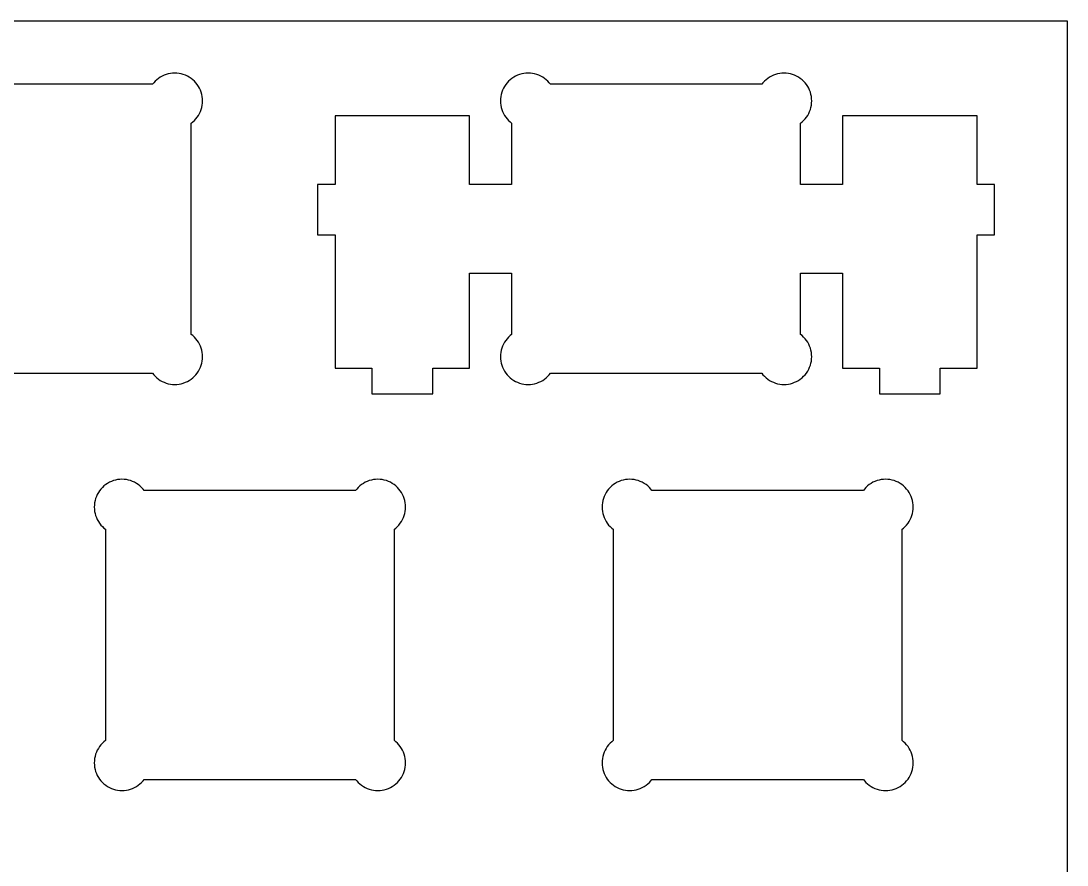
# Model space of a CAD drawing. Extents: x 0 to 286, y 0 to 96.
# Drawn here: x 237.15 to 286.22, y 56.34 to 95.94 of the extents above; entities that cross this region are included whole.
import ezdxf

# ---------------------------------------------------------------- set-up
doc = ezdxf.new("R2010")
doc.units = 0
doc.layers.get('0').update_dxf_attribs({"linetype": 'CONTINUOUS'})

msp = doc.modelspace()

# ---------------------------------------------------------------- linework, layer by layer
at = {"color": 0}
for p, q in [((0.01929, 95.9362), (286.218, 95.9362)), ((286.218, 95.9362), (286.218, 0.23702)), ((243.604, 93.2381), (243.524, 93.176)), ((243.689, 93.296), (243.604, 93.2381)), ((243.778, 93.3457), (243.689, 93.296)), ((243.871, 93.3884), (243.778, 93.3457)), ((243.967, 93.424), (243.871, 93.3884)), ((244.064, 93.4515), (243.967, 93.424)), ((244.165, 93.4724), (244.064, 93.4515)), ((244.265, 93.4833), (244.165, 93.4724)), ((244.367, 93.4875), (244.265, 93.4833)), ((244.469, 93.4833), (244.367, 93.4875)), ((244.571, 93.4724), (244.469, 93.4833)), ((244.672, 93.4515), (244.571, 93.4724)), ((244.77, 93.424), (244.672, 93.4515)), ((244.866, 93.3884), (244.77, 93.424)), ((244.959, 93.3457), (244.866, 93.3884)), ((245.048, 93.296), (244.959, 93.3457)), ((245.132, 93.2381), (245.048, 93.296)), ((245.212, 93.176), (245.132, 93.2381)), ((260.179, 93.2381), (260.099, 93.176)), ((260.265, 93.296), (260.179, 93.2381)), ((260.353, 93.3457), (260.265, 93.296)), ((260.446, 93.3884), (260.353, 93.3457)), ((260.542, 93.424), (260.446, 93.3884)), ((260.639, 93.4515), (260.542, 93.424)), ((260.74, 93.4724), (260.639, 93.4515)), ((260.841, 93.4833), (260.74, 93.4724)), ((260.943, 93.4875), (260.841, 93.4833)), ((261.045, 93.4833), (260.943, 93.4875)), ((261.147, 93.4724), (261.045, 93.4833)), ((261.247, 93.4515), (261.147, 93.4724)), ((261.345, 93.424), (261.247, 93.4515)), ((261.441, 93.3884), (261.345, 93.424)), ((261.534, 93.3457), (261.441, 93.3884)), ((261.623, 93.296), (261.534, 93.3457)), ((261.707, 93.2381), (261.623, 93.296)), ((261.787, 93.176), (261.707, 93.2381)), ((272.179, 93.2381), (272.099, 93.176)), ((272.264, 93.296), (272.179, 93.2381)), ((272.353, 93.3457), (272.264, 93.296)), ((272.446, 93.3884), (272.353, 93.3457)), ((272.542, 93.424), (272.446, 93.3884)), ((272.639, 93.4515), (272.542, 93.424)), ((272.74, 93.4724), (272.639, 93.4515)), ((272.84, 93.4833), (272.74, 93.4724)), ((272.942, 93.4875), (272.84, 93.4833)), ((273.044, 93.4833), (272.942, 93.4875)), ((273.146, 93.4724), (273.044, 93.4833)), ((273.247, 93.4515), (273.146, 93.4724)), ((273.345, 93.424), (273.247, 93.4515)), ((273.441, 93.3884), (273.345, 93.424)), ((273.534, 93.3457), (273.441, 93.3884)), ((273.623, 93.296), (273.534, 93.3457)), ((273.707, 93.2381), (273.623, 93.296)), ((273.787, 93.176), (273.707, 93.2381)), ((243.326, 92.9626), (233.411, 92.9626)), ((243.38, 93.0314), (243.326, 92.9626)), ((243.448, 93.1072), (243.38, 93.0314)), ((243.524, 93.176), (243.448, 93.1072)), ((245.288, 93.1072), (245.212, 93.176)), ((245.357, 93.0314), (245.288, 93.1072)), ((245.42, 92.9513), (245.357, 93.0314)), ((245.477, 92.8659), (245.42, 92.9513)), ((245.526, 92.7777), (245.477, 92.8659)), ((245.569, 92.6842), (245.526, 92.7777)), ((259.785, 92.7777), (259.742, 92.6842)), ((259.835, 92.8659), (259.785, 92.7777)), ((259.892, 92.9513), (259.835, 92.8659)), ((259.955, 93.0314), (259.892, 92.9513)), ((260.023, 93.1072), (259.955, 93.0314)), ((260.099, 93.176), (260.023, 93.1072)), ((261.863, 93.1072), (261.787, 93.176)), ((261.932, 93.0314), (261.863, 93.1072)), ((261.986, 92.9626), (261.932, 93.0314)), ((271.901, 92.9626), (261.986, 92.9626)), ((271.955, 93.0314), (271.901, 92.9626)), ((272.023, 93.1072), (271.955, 93.0314)), ((272.099, 93.176), (272.023, 93.1072)), ((273.863, 93.1072), (273.787, 93.176)), ((273.932, 93.0314), (273.863, 93.1072)), ((273.995, 92.9513), (273.932, 93.0314)), ((274.052, 92.8659), (273.995, 92.9513)), ((274.101, 92.7777), (274.052, 92.8659)), ((274.144, 92.6842), (274.101, 92.7777)), ((245.605, 92.589), (245.569, 92.6842)), ((245.632, 92.4913), (245.605, 92.589)), ((245.652, 92.3907), (245.632, 92.4913)), ((245.664, 92.2898), (245.652, 92.3907)), ((245.668, 92.1879), (245.664, 92.2898)), ((259.647, 92.2898), (259.643, 92.1879)), ((259.658, 92.3907), (259.647, 92.2898)), ((259.679, 92.4913), (259.658, 92.3907)), ((259.707, 92.589), (259.679, 92.4913)), ((259.742, 92.6842), (259.707, 92.589)), ((274.18, 92.589), (274.144, 92.6842)), ((274.207, 92.4913), (274.18, 92.589)), ((274.227, 92.3907), (274.207, 92.4913)), ((274.239, 92.2898), (274.227, 92.3907)), ((274.243, 92.1879), (274.239, 92.2898)), ((245.569, 91.6891), (245.605, 91.7857)), ((245.605, 91.7857), (245.632, 91.8834)), ((245.632, 91.8834), (245.652, 91.984)), ((245.652, 91.984), (245.664, 92.0859)), ((245.664, 92.0859), (245.668, 92.1879)), ((259.643, 92.1879), (259.647, 92.0859)), ((259.647, 92.0859), (259.658, 91.984)), ((259.658, 91.984), (259.679, 91.8834)), ((259.679, 91.8834), (259.707, 91.7857)), ((259.707, 91.7857), (259.742, 91.6891)), ((274.144, 91.6891), (274.18, 91.7857)), ((274.18, 91.7857), (274.207, 91.8834)), ((274.207, 91.8834), (274.227, 91.984)), ((274.227, 91.984), (274.239, 92.0859)), ((274.239, 92.0859), (274.243, 92.1879)), ((245.212, 91.1987), (245.288, 91.2675)), ((245.288, 91.2675), (245.357, 91.3433)), ((245.357, 91.3433), (245.42, 91.4231)), ((245.42, 91.4231), (245.477, 91.5074)), ((245.477, 91.5074), (245.526, 91.597)), ((245.526, 91.597), (245.569, 91.6891)), ((258.193, 91.4922), (251.893, 91.4922)), ((251.893, 91.4922), (251.893, 88.2632)), ((258.193, 88.2632), (258.193, 91.4922)), ((259.742, 91.6891), (259.785, 91.597)), ((259.785, 91.597), (259.835, 91.5074)), ((259.835, 91.5074), (259.892, 91.4231)), ((259.892, 91.4231), (259.955, 91.3433)), ((259.955, 91.3433), (260.023, 91.2675)), ((260.023, 91.2675), (260.099, 91.1987)), ((273.787, 91.1987), (273.863, 91.2675)), ((273.863, 91.2675), (273.932, 91.3433)), ((273.932, 91.3433), (273.995, 91.4231)), ((273.995, 91.4231), (274.052, 91.5074)), ((274.052, 91.5074), (274.101, 91.597)), ((274.101, 91.597), (274.144, 91.6891)), ((281.994, 91.4922), (275.693, 91.4922)), ((275.693, 91.4922), (275.693, 88.2632)), ((281.994, 88.2632), (281.994, 91.4922)), ((245.144, 91.1447), (245.212, 91.1987)), ((245.144, 81.2299), (245.144, 91.1447)), ((260.099, 91.1987), (260.168, 91.1447)), ((260.168, 91.1447), (260.168, 88.2632)), ((273.719, 91.1447), (273.787, 91.1987)), ((273.719, 88.2632), (273.719, 91.1447)), ((251.893, 88.2632), (251.068, 88.2632)), ((251.068, 88.2632), (251.068, 85.9109)), ((260.168, 88.2632), (258.193, 88.2632)), ((275.693, 88.2632), (273.719, 88.2632)), ((282.819, 88.2632), (281.994, 88.2632)), ((282.819, 85.9109), (282.819, 88.2632)), ((251.068, 85.9109), (251.893, 85.9109)), ((251.893, 85.9109), (251.893, 79.6424)), ((281.994, 79.6424), (281.994, 85.9109)), ((281.994, 85.9109), (282.819, 85.9109)), ((258.193, 79.6424), (258.193, 84.1114)), ((258.193, 84.1114), (260.168, 84.1114)), ((260.168, 84.1114), (260.168, 81.2299)), ((273.719, 81.2299), (273.719, 84.1114)), ((273.719, 84.1114), (275.693, 84.1114)), ((275.693, 84.1114), (275.693, 79.6424)), ((245.212, 81.1759), (245.144, 81.2299)), ((245.288, 81.1071), (245.212, 81.1759)), ((245.357, 81.0313), (245.288, 81.1071)), ((245.42, 80.9516), (245.357, 81.0313)), ((259.955, 81.0313), (259.892, 80.9516)), ((260.023, 81.1071), (259.955, 81.0313)), ((260.099, 81.1759), (260.023, 81.1071)), ((260.168, 81.2299), (260.099, 81.1759)), ((273.787, 81.1759), (273.719, 81.2299)), ((273.863, 81.1071), (273.787, 81.1759)), ((273.932, 81.0313), (273.863, 81.1071)), ((273.995, 80.9516), (273.932, 81.0313)), ((245.477, 80.8662), (245.42, 80.9516)), ((245.526, 80.778), (245.477, 80.8662)), ((245.569, 80.6842), (245.526, 80.778)), ((245.605, 80.5889), (245.569, 80.6842)), ((245.632, 80.4912), (245.605, 80.5889)), ((245.652, 80.3906), (245.632, 80.4912)), ((259.679, 80.4912), (259.658, 80.3906)), ((259.707, 80.5889), (259.679, 80.4912)), ((259.742, 80.6842), (259.707, 80.5889)), ((259.785, 80.778), (259.742, 80.6842)), ((259.835, 80.8662), (259.785, 80.778)), ((259.892, 80.9516), (259.835, 80.8662)), ((274.052, 80.8662), (273.995, 80.9516)), ((274.101, 80.778), (274.052, 80.8662)), ((274.144, 80.6842), (274.101, 80.778)), ((274.18, 80.5889), (274.144, 80.6842)), ((274.207, 80.4912), (274.18, 80.5889)), ((274.227, 80.3906), (274.207, 80.4912)), ((245.632, 79.8834), (245.652, 79.9842)), ((245.664, 80.2901), (245.652, 80.3906)), ((245.652, 79.9842), (245.664, 80.0862)), ((245.668, 80.1882), (245.664, 80.2901)), ((245.664, 80.0862), (245.668, 80.1882)), ((259.647, 80.2901), (259.643, 80.1882)), ((259.643, 80.1882), (259.647, 80.0862)), ((259.658, 80.3906), (259.647, 80.2901)), ((259.647, 80.0862), (259.658, 79.9842)), ((259.658, 79.9842), (259.679, 79.8834)), ((274.207, 79.8834), (274.227, 79.9842)), ((274.239, 80.2901), (274.227, 80.3906)), ((274.227, 79.9842), (274.239, 80.0862)), ((274.243, 80.1882), (274.239, 80.2901)), ((274.239, 80.0862), (274.243, 80.1882)), ((245.42, 79.4233), (245.477, 79.5073)), ((245.477, 79.5073), (245.526, 79.5969)), ((245.526, 79.5969), (245.569, 79.6893)), ((245.569, 79.6893), (245.605, 79.7856)), ((245.605, 79.7856), (245.632, 79.8834)), ((251.893, 79.6424), (253.618, 79.6424)), ((253.618, 79.6424), (253.618, 78.4419)), ((256.469, 78.4419), (256.469, 79.6424)), ((256.469, 79.6424), (258.193, 79.6424)), ((259.679, 79.8834), (259.707, 79.7856)), ((259.707, 79.7856), (259.742, 79.6893)), ((259.742, 79.6893), (259.785, 79.5969)), ((259.785, 79.5969), (259.835, 79.5073)), ((259.835, 79.5073), (259.892, 79.4233)), ((273.995, 79.4233), (274.052, 79.5073)), ((274.052, 79.5073), (274.101, 79.5969)), ((274.101, 79.5969), (274.144, 79.6893)), ((274.144, 79.6893), (274.18, 79.7856)), ((274.18, 79.7856), (274.207, 79.8834)), ((275.693, 79.6424), (277.418, 79.6424)), ((277.418, 79.6424), (277.418, 78.4419)), ((280.27, 78.4419), (280.27, 79.6424)), ((280.27, 79.6424), (281.994, 79.6424)), ((233.411, 79.412), (243.326, 79.412)), ((243.326, 79.412), (243.38, 79.3433)), ((243.38, 79.3433), (243.448, 79.2674)), ((243.448, 79.2674), (243.524, 79.1986)), ((243.524, 79.1986), (243.604, 79.1351)), ((243.604, 79.1351), (243.689, 79.0787)), ((243.689, 79.0787), (243.778, 79.0293)), ((243.778, 79.0293), (243.871, 78.9862)), ((244.866, 78.9862), (244.959, 79.0293)), ((244.959, 79.0293), (245.048, 79.0787)), ((245.048, 79.0787), (245.132, 79.1351)), ((245.132, 79.1351), (245.212, 79.1986)), ((245.212, 79.1986), (245.288, 79.2674)), ((245.288, 79.2674), (245.357, 79.3433)), ((245.357, 79.3433), (245.42, 79.4233)), ((259.892, 79.4233), (259.955, 79.3433)), ((259.955, 79.3433), (260.023, 79.2674)), ((260.023, 79.2674), (260.099, 79.1986)), ((260.099, 79.1986), (260.179, 79.1351)), ((260.179, 79.1351), (260.265, 79.0787)), ((260.265, 79.0787), (260.353, 79.0293)), ((260.353, 79.0293), (260.446, 78.9862)), ((261.441, 78.9862), (261.534, 79.0293)), ((261.534, 79.0293), (261.623, 79.0787)), ((261.623, 79.0787), (261.707, 79.1351)), ((261.707, 79.1351), (261.787, 79.1986)), ((261.787, 79.1986), (261.863, 79.2674)), ((261.863, 79.2674), (261.932, 79.3433)), ((261.932, 79.3433), (261.986, 79.412)), ((261.986, 79.412), (271.901, 79.412)), ((271.901, 79.412), (271.955, 79.3433)), ((271.955, 79.3433), (272.023, 79.2674)), ((272.023, 79.2674), (272.099, 79.1986)), ((272.099, 79.1986), (272.179, 79.1351)), ((272.179, 79.1351), (272.264, 79.0787)), ((272.264, 79.0787), (272.353, 79.0293)), ((272.353, 79.0293), (272.446, 78.9862)), ((273.441, 78.9862), (273.534, 79.0293)), ((273.534, 79.0293), (273.623, 79.0787)), ((273.623, 79.0787), (273.707, 79.1351)), ((273.707, 79.1351), (273.787, 79.1986)), ((273.787, 79.1986), (273.863, 79.2674)), ((273.863, 79.2674), (273.932, 79.3433)), ((273.932, 79.3433), (273.995, 79.4233)), ((243.871, 78.9862), (243.967, 78.9506)), ((243.967, 78.9506), (244.064, 78.9231)), ((244.064, 78.9231), (244.165, 78.9037)), ((244.165, 78.9037), (244.265, 78.8913)), ((244.265, 78.8913), (244.367, 78.8871)), ((244.367, 78.8871), (244.469, 78.8913)), ((244.469, 78.8913), (244.571, 78.9037)), ((244.571, 78.9037), (244.672, 78.9231)), ((244.672, 78.9231), (244.77, 78.9506)), ((244.77, 78.9506), (244.866, 78.9862)), ((260.446, 78.9862), (260.542, 78.9506)), ((260.542, 78.9506), (260.639, 78.9231)), ((260.639, 78.9231), (260.74, 78.9037)), ((260.74, 78.9037), (260.841, 78.8913)), ((260.841, 78.8913), (260.943, 78.8871)), ((260.943, 78.8871), (261.045, 78.8913)), ((261.045, 78.8913), (261.147, 78.9037)), ((261.147, 78.9037), (261.247, 78.9231)), ((261.247, 78.9231), (261.345, 78.9506)), ((261.345, 78.9506), (261.441, 78.9862)), ((272.446, 78.9862), (272.542, 78.9506)), ((272.542, 78.9506), (272.639, 78.9231)), ((272.639, 78.9231), (272.74, 78.9037)), ((272.74, 78.9037), (272.84, 78.8913)), ((272.84, 78.8913), (272.942, 78.8871)), ((272.942, 78.8871), (273.044, 78.8913)), ((273.044, 78.8913), (273.146, 78.9037)), ((273.146, 78.9037), (273.247, 78.9231)), ((273.247, 78.9231), (273.345, 78.9506)), ((273.345, 78.9506), (273.441, 78.9862)), ((253.618, 78.4419), (256.469, 78.4419)), ((277.418, 78.4419), (280.27, 78.4419)), ((241.049, 74.126), (240.973, 74.0572)), ((241.129, 74.1881), (241.049, 74.126)), ((241.215, 74.246), (241.129, 74.1881)), ((241.303, 74.2957), (241.215, 74.246)), ((241.396, 74.3384), (241.303, 74.2957)), ((241.492, 74.374), (241.396, 74.3384)), ((241.589, 74.4015), (241.492, 74.374)), ((241.69, 74.4224), (241.589, 74.4015)), ((241.791, 74.4333), (241.69, 74.4224)), ((241.893, 74.4375), (241.791, 74.4333)), ((241.995, 74.4333), (241.893, 74.4375)), ((242.097, 74.4224), (241.995, 74.4333)), ((242.197, 74.4015), (242.097, 74.4224)), ((242.295, 74.374), (242.197, 74.4015)), ((242.391, 74.3384), (242.295, 74.374)), ((242.484, 74.2957), (242.391, 74.3384)), ((242.573, 74.246), (242.484, 74.2957)), ((242.657, 74.1881), (242.573, 74.246)), ((242.737, 74.126), (242.657, 74.1881)), ((242.813, 74.0572), (242.737, 74.126)), ((253.048, 74.126), (252.973, 74.0572)), ((253.129, 74.1881), (253.048, 74.126)), ((253.214, 74.246), (253.129, 74.1881)), ((253.303, 74.2957), (253.214, 74.246)), ((253.396, 74.3384), (253.303, 74.2957)), ((253.492, 74.374), (253.396, 74.3384)), ((253.589, 74.4015), (253.492, 74.374)), ((253.69, 74.4224), (253.589, 74.4015)), ((253.79, 74.4333), (253.69, 74.4224)), ((253.892, 74.4375), (253.79, 74.4333)), ((253.994, 74.4333), (253.892, 74.4375)), ((254.096, 74.4224), (253.994, 74.4333)), ((254.197, 74.4015), (254.096, 74.4224)), ((254.295, 74.374), (254.197, 74.4015)), ((254.391, 74.3384), (254.295, 74.374)), ((254.482, 74.2957), (254.391, 74.3384)), ((254.572, 74.246), (254.482, 74.2957)), ((254.657, 74.1881), (254.572, 74.246)), ((254.737, 74.126), (254.657, 74.1881)), ((254.812, 74.0572), (254.737, 74.126)), ((264.862, 74.126), (264.787, 74.0572)), ((264.942, 74.1881), (264.862, 74.126)), ((265.027, 74.246), (264.942, 74.1881)), ((265.115, 74.2957), (265.027, 74.246)), ((265.208, 74.3384), (265.115, 74.2957)), ((265.304, 74.374), (265.208, 74.3384)), ((265.402, 74.4015), (265.304, 74.374)), ((265.502, 74.4224), (265.402, 74.4015)), ((265.605, 74.4333), (265.502, 74.4224)), ((265.707, 74.4375), (265.605, 74.4333)), ((265.809, 74.4333), (265.707, 74.4375)), ((265.909, 74.4224), (265.809, 74.4333)), ((266.008, 74.4015), (265.909, 74.4224)), ((266.107, 74.374), (266.008, 74.4015)), ((266.203, 74.3384), (266.107, 74.374)), ((266.296, 74.2957), (266.203, 74.3384)), ((266.384, 74.246), (266.296, 74.2957)), ((266.47, 74.1881), (266.384, 74.246)), ((266.55, 74.126), (266.47, 74.1881)), ((266.626, 74.0572), (266.55, 74.126)), ((276.862, 74.126), (276.787, 74.0572)), ((276.941, 74.1881), (276.862, 74.126)), ((277.027, 74.246), (276.941, 74.1881)), ((277.115, 74.2957), (277.027, 74.246)), ((277.207, 74.3384), (277.115, 74.2957)), ((277.304, 74.374), (277.207, 74.3384)), ((277.402, 74.4015), (277.304, 74.374)), ((277.502, 74.4224), (277.402, 74.4015)), ((277.604, 74.4333), (277.502, 74.4224)), ((277.706, 74.4375), (277.604, 74.4333)), ((277.808, 74.4333), (277.706, 74.4375)), ((277.909, 74.4224), (277.808, 74.4333)), ((278.01, 74.4015), (277.909, 74.4224)), ((278.107, 74.374), (278.01, 74.4015)), ((278.202, 74.3384), (278.107, 74.374)), ((278.296, 74.2957), (278.202, 74.3384)), ((278.384, 74.246), (278.296, 74.2957)), ((278.47, 74.1881), (278.384, 74.246)), ((278.55, 74.126), (278.47, 74.1881)), ((278.626, 74.0572), (278.55, 74.126)), ((240.692, 73.6342), (240.657, 73.539)), ((240.735, 73.7277), (240.692, 73.6342)), ((240.785, 73.8159), (240.735, 73.7277)), ((240.842, 73.9013), (240.785, 73.8159)), ((240.905, 73.9814), (240.842, 73.9013)), ((240.973, 74.0572), (240.905, 73.9814)), ((242.882, 73.9814), (242.813, 74.0572)), ((242.936, 73.9126), (242.882, 73.9814)), ((252.851, 73.9126), (242.936, 73.9126)), ((252.905, 73.9814), (252.851, 73.9126)), ((252.973, 74.0572), (252.905, 73.9814)), ((254.882, 73.9814), (254.812, 74.0572)), ((254.945, 73.9013), (254.882, 73.9814)), ((255.002, 73.8159), (254.945, 73.9013)), ((255.051, 73.7277), (255.002, 73.8159)), ((255.094, 73.6342), (255.051, 73.7277)), ((255.13, 73.539), (255.094, 73.6342)), ((264.505, 73.6342), (264.47, 73.539)), ((264.547, 73.7277), (264.505, 73.6342)), ((264.599, 73.8159), (264.547, 73.7277)), ((264.654, 73.9013), (264.599, 73.8159)), ((264.717, 73.9814), (264.654, 73.9013)), ((264.787, 74.0572), (264.717, 73.9814)), ((266.694, 73.9814), (266.626, 74.0572)), ((266.748, 73.9126), (266.694, 73.9814)), ((276.663, 73.9126), (266.748, 73.9126)), ((276.717, 73.9814), (276.663, 73.9126)), ((276.787, 74.0572), (276.717, 73.9814)), ((278.694, 73.9814), (278.626, 74.0572)), ((278.758, 73.9013), (278.694, 73.9814)), ((278.814, 73.8159), (278.758, 73.9013)), ((278.864, 73.7277), (278.814, 73.8159)), ((278.907, 73.6342), (278.864, 73.7277)), ((278.942, 73.539), (278.907, 73.6342)), ((240.597, 73.2398), (240.593, 73.1379)), ((240.593, 73.1379), (240.597, 73.0359)), ((240.608, 73.3407), (240.597, 73.2398)), ((240.629, 73.4413), (240.608, 73.3407)), ((240.657, 73.539), (240.629, 73.4413)), ((255.157, 73.4413), (255.13, 73.539)), ((255.177, 73.3407), (255.157, 73.4413)), ((255.189, 73.2398), (255.177, 73.3407)), ((255.192, 73.1379), (255.189, 73.2398)), ((255.189, 73.0359), (255.192, 73.1379)), ((264.41, 73.2398), (264.406, 73.1379)), ((264.406, 73.1379), (264.41, 73.0359)), ((264.422, 73.3407), (264.41, 73.2398)), ((264.442, 73.4413), (264.422, 73.3407)), ((264.47, 73.539), (264.442, 73.4413)), ((278.97, 73.4413), (278.942, 73.539)), ((278.989, 73.3407), (278.97, 73.4413)), ((279.002, 73.2398), (278.989, 73.3407)), ((279.006, 73.1379), (279.002, 73.2398)), ((279.002, 73.0359), (279.006, 73.1379)), ((240.597, 73.0359), (240.608, 72.934)), ((240.608, 72.934), (240.629, 72.8334)), ((240.629, 72.8334), (240.657, 72.7357)), ((240.657, 72.7357), (240.692, 72.6391)), ((240.692, 72.6391), (240.735, 72.547)), ((255.051, 72.547), (255.094, 72.6391)), ((255.094, 72.6391), (255.13, 72.7357)), ((255.13, 72.7357), (255.157, 72.8334)), ((255.157, 72.8334), (255.177, 72.934)), ((255.177, 72.934), (255.189, 73.0359)), ((264.41, 73.0359), (264.422, 72.934)), ((264.422, 72.934), (264.442, 72.8334)), ((264.442, 72.8334), (264.47, 72.7357)), ((264.47, 72.7357), (264.505, 72.6391)), ((264.505, 72.6391), (264.547, 72.547)), ((278.864, 72.547), (278.907, 72.6391)), ((278.907, 72.6391), (278.942, 72.7357)), ((278.942, 72.7357), (278.97, 72.8334)), ((278.97, 72.8334), (278.989, 72.934)), ((278.989, 72.934), (279.002, 73.0359)), ((240.735, 72.547), (240.785, 72.4574)), ((240.785, 72.4574), (240.842, 72.3731)), ((240.842, 72.3731), (240.905, 72.2933)), ((240.905, 72.2933), (240.973, 72.2175)), ((240.973, 72.2175), (241.049, 72.1487)), ((241.049, 72.1487), (241.118, 72.0947)), ((254.669, 72.0947), (254.737, 72.1487)), ((254.737, 72.1487), (254.812, 72.2175)), ((254.812, 72.2175), (254.882, 72.2933)), ((254.882, 72.2933), (254.945, 72.3731)), ((254.945, 72.3731), (255.002, 72.4574)), ((255.002, 72.4574), (255.051, 72.547)), ((264.547, 72.547), (264.599, 72.4574)), ((264.599, 72.4574), (264.654, 72.3731)), ((264.654, 72.3731), (264.717, 72.2933)), ((264.717, 72.2933), (264.787, 72.2175)), ((264.787, 72.2175), (264.862, 72.1487)), ((264.862, 72.1487), (264.93, 72.0947)), ((278.481, 72.0947), (278.55, 72.1487)), ((278.55, 72.1487), (278.626, 72.2175)), ((278.626, 72.2175), (278.694, 72.2933)), ((278.694, 72.2933), (278.758, 72.3731)), ((278.758, 72.3731), (278.814, 72.4574)), ((278.814, 72.4574), (278.864, 72.547)), ((241.118, 72.0947), (241.118, 62.1799)), ((254.669, 62.1799), (254.669, 72.0947)), ((264.93, 72.0947), (264.93, 62.1799)), ((278.481, 62.1799), (278.481, 72.0947)), ((240.842, 61.9016), (240.785, 61.8162)), ((240.905, 61.9813), (240.842, 61.9016)), ((240.973, 62.0571), (240.905, 61.9813)), ((241.049, 62.1259), (240.973, 62.0571)), ((241.118, 62.1799), (241.049, 62.1259)), ((254.737, 62.1259), (254.669, 62.1799)), ((254.812, 62.0571), (254.737, 62.1259)), ((254.882, 61.9813), (254.812, 62.0571)), ((254.945, 61.9016), (254.882, 61.9813)), ((255.002, 61.8162), (254.945, 61.9016)), ((264.654, 61.9016), (264.599, 61.8162)), ((264.717, 61.9813), (264.654, 61.9016)), ((264.787, 62.0571), (264.717, 61.9813)), ((264.862, 62.1259), (264.787, 62.0571)), ((264.93, 62.1799), (264.862, 62.1259)), ((278.55, 62.1259), (278.481, 62.1799)), ((278.626, 62.0571), (278.55, 62.1259)), ((278.694, 61.9813), (278.626, 62.0571)), ((278.758, 61.9016), (278.694, 61.9813)), ((278.814, 61.8162), (278.758, 61.9016)), ((240.608, 61.3406), (240.597, 61.2401)), ((240.629, 61.4412), (240.608, 61.3406)), ((240.657, 61.5389), (240.629, 61.4412)), ((240.692, 61.6342), (240.657, 61.5389)), ((240.735, 61.728), (240.692, 61.6342)), ((240.785, 61.8162), (240.735, 61.728)), ((255.051, 61.728), (255.002, 61.8162)), ((255.094, 61.6342), (255.051, 61.728)), ((255.13, 61.5389), (255.094, 61.6342)), ((255.157, 61.4412), (255.13, 61.5389)), ((255.177, 61.3406), (255.157, 61.4412)), ((255.189, 61.2401), (255.177, 61.3406)), ((264.422, 61.3406), (264.41, 61.2401)), ((264.442, 61.4412), (264.422, 61.3406)), ((264.47, 61.5389), (264.442, 61.4412)), ((264.505, 61.6342), (264.47, 61.5389)), ((264.547, 61.728), (264.505, 61.6342)), ((264.599, 61.8162), (264.547, 61.728)), ((278.864, 61.728), (278.814, 61.8162)), ((278.907, 61.6342), (278.864, 61.728)), ((278.942, 61.5389), (278.907, 61.6342)), ((278.97, 61.4412), (278.942, 61.5389)), ((278.989, 61.3406), (278.97, 61.4412)), ((279.002, 61.2401), (278.989, 61.3406)), ((240.597, 61.2401), (240.593, 61.1382)), ((240.593, 61.1382), (240.597, 61.0362)), ((240.597, 61.0362), (240.608, 60.9342)), ((240.608, 60.9342), (240.629, 60.8334)), ((255.157, 60.8334), (255.177, 60.9342)), ((255.177, 60.9342), (255.189, 61.0362)), ((255.192, 61.1382), (255.189, 61.2401)), ((255.189, 61.0362), (255.192, 61.1382)), ((264.41, 61.2401), (264.406, 61.1382)), ((264.406, 61.1382), (264.41, 61.0362)), ((264.41, 61.0362), (264.422, 60.9342)), ((264.422, 60.9342), (264.442, 60.8334)), ((278.97, 60.8334), (278.989, 60.9342)), ((278.989, 60.9342), (279.002, 61.0362)), ((279.006, 61.1382), (279.002, 61.2401)), ((279.002, 61.0362), (279.006, 61.1382)), ((240.629, 60.8334), (240.657, 60.7356)), ((240.657, 60.7356), (240.692, 60.6393)), ((240.692, 60.6393), (240.735, 60.5469)), ((240.735, 60.5469), (240.785, 60.4573)), ((240.785, 60.4573), (240.842, 60.3733)), ((240.842, 60.3733), (240.905, 60.2933)), ((242.882, 60.2933), (242.936, 60.362)), ((242.936, 60.362), (252.851, 60.362)), ((252.851, 60.362), (252.905, 60.2933)), ((254.882, 60.2933), (254.945, 60.3733)), ((254.945, 60.3733), (255.002, 60.4573)), ((255.002, 60.4573), (255.051, 60.5469)), ((255.051, 60.5469), (255.094, 60.6393)), ((255.094, 60.6393), (255.13, 60.7356)), ((255.13, 60.7356), (255.157, 60.8334)), ((264.442, 60.8334), (264.47, 60.7356)), ((264.47, 60.7356), (264.505, 60.6393)), ((264.505, 60.6393), (264.547, 60.5469)), ((264.547, 60.5469), (264.599, 60.4573)), ((264.599, 60.4573), (264.654, 60.3733)), ((264.654, 60.3733), (264.717, 60.2933)), ((266.694, 60.2933), (266.748, 60.362)), ((266.748, 60.362), (276.663, 60.362)), ((276.663, 60.362), (276.717, 60.2933)), ((278.694, 60.2933), (278.758, 60.3733)), ((278.758, 60.3733), (278.814, 60.4573)), ((278.814, 60.4573), (278.864, 60.5469)), ((278.864, 60.5469), (278.907, 60.6393)), ((278.907, 60.6393), (278.942, 60.7356)), ((278.942, 60.7356), (278.97, 60.8334)), ((240.905, 60.2933), (240.973, 60.2174)), ((240.973, 60.2174), (241.049, 60.1486)), ((241.049, 60.1486), (241.129, 60.0851)), ((241.129, 60.0851), (241.215, 60.0287)), ((241.215, 60.0287), (241.303, 59.9793)), ((241.303, 59.9793), (241.396, 59.9362)), ((241.396, 59.9362), (241.492, 59.9006)), ((241.492, 59.9006), (241.589, 59.8731)), ((241.589, 59.8731), (241.69, 59.8537)), ((242.097, 59.8537), (242.197, 59.8731)), ((242.197, 59.8731), (242.295, 59.9006)), ((242.295, 59.9006), (242.391, 59.9362)), ((242.391, 59.9362), (242.484, 59.9793)), ((242.484, 59.9793), (242.573, 60.0287)), ((242.573, 60.0287), (242.657, 60.0851)), ((242.657, 60.0851), (242.737, 60.1486)), ((242.737, 60.1486), (242.813, 60.2174)), ((242.813, 60.2174), (242.882, 60.2933)), ((252.905, 60.2933), (252.973, 60.2174)), ((252.973, 60.2174), (253.048, 60.1486)), ((253.048, 60.1486), (253.129, 60.0851)), ((253.129, 60.0851), (253.214, 60.0287)), ((253.214, 60.0287), (253.303, 59.9793)), ((253.303, 59.9793), (253.396, 59.9362)), ((253.396, 59.9362), (253.492, 59.9006)), ((253.492, 59.9006), (253.589, 59.8731)), ((253.589, 59.8731), (253.69, 59.8537)), ((254.096, 59.8537), (254.197, 59.8731)), ((254.197, 59.8731), (254.295, 59.9006)), ((254.295, 59.9006), (254.391, 59.9362)), ((254.391, 59.9362), (254.482, 59.9793)), ((254.482, 59.9793), (254.572, 60.0287)), ((254.572, 60.0287), (254.657, 60.0851)), ((254.657, 60.0851), (254.737, 60.1486)), ((254.737, 60.1486), (254.812, 60.2174)), ((254.812, 60.2174), (254.882, 60.2933)), ((264.717, 60.2933), (264.787, 60.2174)), ((264.787, 60.2174), (264.862, 60.1486)), ((264.862, 60.1486), (264.942, 60.0851)), ((264.942, 60.0851), (265.027, 60.0287)), ((265.027, 60.0287), (265.115, 59.9793)), ((265.115, 59.9793), (265.208, 59.9362)), ((265.208, 59.9362), (265.304, 59.9006)), ((265.304, 59.9006), (265.402, 59.8731)), ((265.402, 59.8731), (265.502, 59.8537)), ((265.909, 59.8537), (266.008, 59.8731)), ((266.008, 59.8731), (266.107, 59.9006)), ((266.107, 59.9006), (266.203, 59.9362)), ((266.203, 59.9362), (266.296, 59.9793)), ((266.296, 59.9793), (266.384, 60.0287)), ((266.384, 60.0287), (266.47, 60.0851)), ((266.47, 60.0851), (266.55, 60.1486)), ((266.55, 60.1486), (266.626, 60.2174)), ((266.626, 60.2174), (266.694, 60.2933)), ((276.717, 60.2933), (276.787, 60.2174)), ((276.787, 60.2174), (276.862, 60.1486)), ((276.862, 60.1486), (276.941, 60.0851)), ((276.941, 60.0851), (277.027, 60.0287)), ((277.027, 60.0287), (277.115, 59.9793)), ((277.115, 59.9793), (277.207, 59.9362)), ((277.207, 59.9362), (277.304, 59.9006)), ((277.304, 59.9006), (277.402, 59.8731)), ((277.402, 59.8731), (277.502, 59.8537)), ((277.909, 59.8537), (278.01, 59.8731)), ((278.01, 59.8731), (278.107, 59.9006)), ((278.107, 59.9006), (278.202, 59.9362)), ((278.202, 59.9362), (278.296, 59.9793)), ((278.296, 59.9793), (278.384, 60.0287)), ((278.384, 60.0287), (278.47, 60.0851)), ((278.47, 60.0851), (278.55, 60.1486)), ((278.55, 60.1486), (278.626, 60.2174)), ((278.626, 60.2174), (278.694, 60.2933)), ((241.69, 59.8537), (241.791, 59.8413)), ((241.791, 59.8413), (241.893, 59.8371)), ((241.893, 59.8371), (241.995, 59.8413)), ((241.995, 59.8413), (242.097, 59.8537)), ((253.69, 59.8537), (253.79, 59.8413)), ((253.79, 59.8413), (253.892, 59.8371)), ((253.892, 59.8371), (253.994, 59.8413)), ((253.994, 59.8413), (254.096, 59.8537)), ((265.502, 59.8537), (265.605, 59.8413)), ((265.605, 59.8413), (265.707, 59.8371)), ((265.707, 59.8371), (265.809, 59.8413)), ((265.809, 59.8413), (265.909, 59.8537)), ((277.502, 59.8537), (277.604, 59.8413)), ((277.604, 59.8413), (277.706, 59.8371)), ((277.706, 59.8371), (277.808, 59.8413)), ((277.808, 59.8413), (277.909, 59.8537))]:
    msp.add_line(p, q, dxfattribs=at)

doc.saveas('drawing.dxf')
